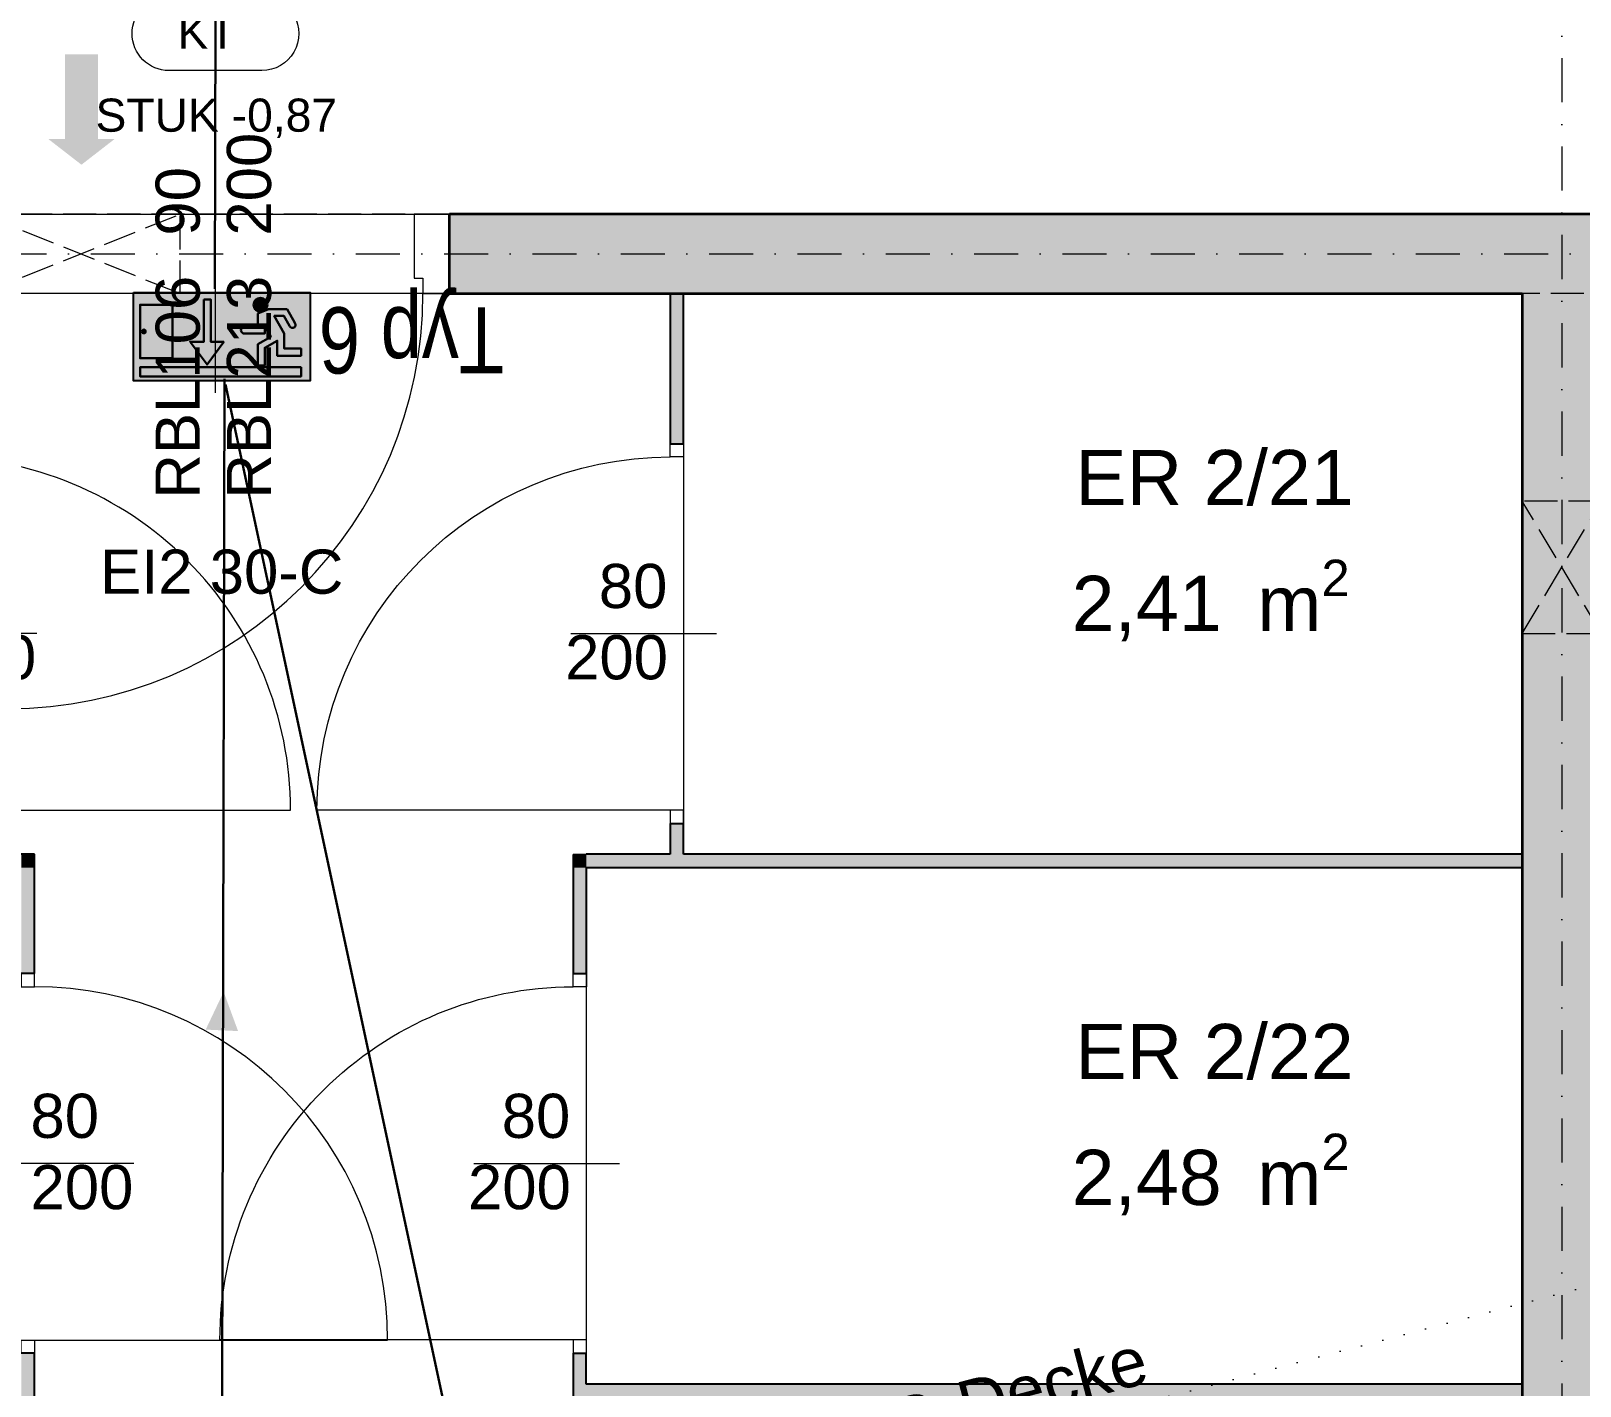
# Model space of a CAD drawing. Header units: millimetres. Extents: x 32522367 to 32638135, y 41424826 to 41540167.
# Drawn here: x 32567621 to 32571130, y 41445808 to 41448877 of the extents above; entities that cross this region are included whole.
import ezdxf
from ezdxf.enums import TextEntityAlignment as Align

# ---------------------------------------------------------------- set-up
doc = ezdxf.new("R2010")
doc.units = ezdxf.units.MM
for name, pattern in [('Punktlinie weit', [0.05, 0, -0.05]), ('Raster', [0.2, 0.1, -0.05, 0, -0.05]), ('Strichlinie eng', [0.1, 0.075, -0.025]), ('Untersicht', [0.1, 0.075, -0.025])]:
    doc.linetypes.add(name, pattern=pattern)
for name, color, linetype in [('000 Achsraster Haupt', 251, 'Continuous'), ('120 Wand Innen tragend', 251, 'Continuous'), ('130 Wand Innen', 251, 'Continuous'), ('240 Unterdaemmung', 251, 'Continuous'), ('715 Lueftung', 251, 'Continuous'), ('811 Raum 2.Erschließung_ Nebenräume_Allg.räume_Technik', 251, 'Continuous'), ('955 Polierplan Beschriftung', 251, 'Continuous'), ('956 Fensternummer', 251, 'Continuous'), ('Archicad Tür-Marker', 251, 'Continuous'), ('Archicad Türen', 251, 'Continuous'), ('dp_GE_SIBEL', 80, 'Continuous')]:
    doc.layers.add(name, color=color, linetype=linetype)
for name, color, linetype, lineweight in [('000 Achsraster Haupt_Stift_Nr__1', 251, 'Continuous', 13), ('120 Wand Innen tragend_Stift_Nr__1', 251, 'Continuous', 13), ('120 Wand Innen tragend_Stift_Nr__24', 251, 'Continuous', 13), ('120 Wand Innen tragend_Stift_Nr__6', 251, 'Continuous', 13), ('120 Wand Innen tragend_Stift_Nr__8', 251, 'Continuous', 35), ('130 Wand Innen_Stift_Nr__26', 251, 'Continuous', 13), ('130 Wand Innen_Stift_Nr__7', 251, 'Continuous', 25), ('240 Unterdaemmung_Stift_Nr__6', 251, 'Continuous', 13), ('715 Lueftung_Stift_Nr__16', 251, 'Continuous', 25), ('955 Polierplan Beschriftung_Stift_Nr__1', 251, 'Continuous', 13), ('956 Fensternummer_Stift_Nr__1', 251, 'Continuous', 13), ('970 Brandschutz Beschriftung.Texte_ Bemaßung_ Symbole_ Fluchtwege_Stift_Nr__121', 251, 'Continuous', 13), ('Archicad Raumstempel_Stift_Nr__1', 251, 'Continuous', 13), ('Archicad Tür-Marker_Stift_Nr__1', 251, 'Continuous', 13), ('Archicad Türen_Stift_Nr__1', 251, 'Continuous', 13), ('Archicad Türen_Stift_Nr__7', 251, 'Continuous', 25), ('Archicad Türen_Stift_Nr__8', 251, 'Continuous', 35), ('dp_GE_ST_Attribut_Attribut1', 250, 'Continuous', 5)]:
    doc.layers.add(name, color=color, linetype=linetype, lineweight=lineweight)
doc.layers.add('E2_LEHR_WEG_B_INTERPRETATION', color=112, linetype='Continuous', lineweight=80, true_color=0x20dd55)
doc.layers.add('E_NACHRTECH', color=3, linetype='Continuous', true_color=0x00fa00)
doc.styles.add('DPG_TXT', font='arial.ttf', dxfattribs={"width": 0.8})
doc.styles.add('ERSTELLTER_STIL_1', font='arial.ttf')

# ---------------------------------------------------------------- blocks, each defined once
blk = doc.blocks.new('9809550')
at = {"color": 18, "lineweight": 30, "true_color": 0x000000}
for points in [[(423921.7, 99168.8), (423956.8, 99168.8), (423956.8, 99202.9), (423984.5, 99214.5), (424033.7, 99214.5), (424053.8, 99178.3)], [(424040.2, 99170.9), (424025.2, 99196.7), (423999.7, 99196.8), (424026.2, 99150.3), (424026.2, 99110.9), (424070.2, 99110.9), (424070.2, 99092.3), (424007.5, 99092.3), (424007.5, 99131.7), (423975, 99113.1), (423975, 99067), (423956.5, 99067), (423956.5, 99122.4), (423990.5, 99141.9), (423975.1, 99168.8), (423975.1, 99150.2), (423921.7, 99150.3)]]:
    blk.add_lwpolyline(points, dxfattribs=at)
blk.add_circle((423963.6, 99225.9), 18.1, dxfattribs=at)
for centre, radius, start, end in [((423921.7, 99159.5), 9.27, 89.9849, 270.0151), ((424047.8, 99173.1), 7.96, 195.7299, 41.4005)]:
    blk.add_arc(centre, radius, start, end, dxfattribs=at)
blk = doc.blocks.new('RIVO_ARR_down')
at = {"true_color": 0x56c81e}
h = blk.add_hatch(color=72, dxfattribs=at)
h.dxf.hatch_style = 1
h.paths.add_polyline_path([(2487.16, 1656.78), (2487.16, 1647.95), (2504.83, 1647.95), (2504.83, 1656.78)])
h.paths.add_polyline_path([(2496.19, 1651.84), (2494.51, 1649.58), (2492.81, 1651.85), (2494.2, 1651.85), (2494.2, 1656.07), (2494.9, 1656.08), (2494.9, 1651.84)], flags=16)
h.paths.add_polyline_path([(2498.26, 1653.37), (2499.6, 1653.37), (2499.6, 1654.67), (2500.12, 1654.91, -0.535619), (2499.17, 1655.55, -1), (2500.55, 1655.55, -0.302406), (2500.12, 1654.91), (2500.66, 1655.11), (2502.53, 1655.11), (2503.29, 1653.73, -1.25347), (2502.78, 1653.45), (2502.2, 1654.43), (2501.24, 1654.44), (2502.24, 1652.67), (2502.24, 1651.16), (2503.92, 1651.16), (2503.92, 1650.46), (2501.53, 1650.46), (2501.53, 1651.96), (2500.29, 1651.25), (2500.29, 1649.49), (2499.59, 1649.49), (2499.59, 1651.6), (2500.88, 1652.34), (2500.3, 1653.37), (2500.3, 1652.66), (2498.26, 1652.67, -1)], flags=16)
h.paths.add_polyline_path([(2503.92, 1649.3), (2503.92, 1648.39), (2487.82, 1648.39), (2487.82, 1649.3)], flags=16)
h.paths.add_polyline_path([(2491.07, 1650.21), (2487.82, 1650.21), (2487.82, 1655.56), (2491.07, 1655.56)], flags=16)
h.paths.add_polyline_path([(2488, 1652.89, -1), (2488.38, 1652.89, -1)], flags=0)
at = {"true_color": 0xffffff}
h = blk.add_hatch(color=7, dxfattribs=at)
h.dxf.hatch_style = 1
h.paths.add_polyline_path([(2487.82, 1655.56), (2487.82, 1650.21), (2491.07, 1650.21), (2491.07, 1655.56)])
h.paths.add_polyline_path([(2488.38, 1652.89, -1), (2488, 1652.89, -1)], flags=16)
h = blk.add_hatch(color=7, dxfattribs=at)
h.dxf.hatch_style = 1
h.paths.add_polyline_path([(2494.9, 1651.84), (2494.9, 1656.08), (2494.2, 1656.07), (2494.2, 1651.85), (2492.81, 1651.85), (2494.51, 1649.58), (2496.19, 1651.84)])
h = blk.add_hatch(color=7, dxfattribs=at)
h.dxf.hatch_style = 1
h.paths.add_polyline_path([(2499.6, 1653.37), (2498.26, 1653.37, 1), (2498.26, 1652.67), (2500.3, 1652.66), (2500.3, 1653.37), (2500.88, 1652.34), (2499.59, 1651.6), (2499.59, 1649.49), (2500.29, 1649.49), (2500.29, 1651.25), (2501.53, 1651.96), (2501.53, 1650.46), (2503.92, 1650.46), (2503.92, 1651.16), (2502.24, 1651.16), (2502.24, 1652.67), (2501.24, 1654.44), (2502.2, 1654.43), (2502.78, 1653.45, 1.25347), (2503.29, 1653.73), (2502.53, 1655.11), (2500.66, 1655.11), (2499.6, 1654.67)])
h = blk.add_hatch(color=7, dxfattribs=at)
h.dxf.hatch_style = 1
h.paths.add_polyline_path([(2499.17, 1655.55, 1), (2500.55, 1655.55, 1)])
h = blk.add_hatch(color=7, dxfattribs=at)
h.dxf.hatch_style = 1
h.paths.add_polyline_path([(2488, 1652.89, 1), (2488.38, 1652.89, 1)])
h = blk.add_hatch(color=7, dxfattribs=at)
h.dxf.hatch_style = 1
h.paths.add_polyline_path([(2487.82, 1649.3), (2487.82, 1648.39), (2503.92, 1648.39), (2503.92, 1649.3)])
blk.add_lwpolyline([(2487.16, 1656.78), (2504.83, 1656.78), (2504.83, 1647.95), (2487.16, 1647.95)], close=True)
at = {"color": 18, "lineweight": 30, "true_color": 0x000000}
for points in [[(2491.07, 1655.56), (2487.82, 1655.56), (2487.82, 1650.21), (2491.07, 1650.21)], [(2503.92, 1649.3), (2487.82, 1649.3), (2487.82, 1648.39), (2503.92, 1648.39)]]:
    blk.add_lwpolyline(points, close=True, dxfattribs=at)
blk.add_lwpolyline([(2494.2, 1656.07), (2494.2, 1651.85), (2492.81, 1651.85), (2494.51, 1649.58), (2496.19, 1651.84), (2494.9, 1651.84), (2494.9, 1656.08), (2494.2, 1656.07)], dxfattribs=at)
blk.add_circle((2488.19, 1652.89), 0.19, dxfattribs=at)
at = {"xscale": 0.0381026673526157, "yscale": 0.0381026673526157, "zscale": 0.0381026673526157}
blk.add_blockref('9809550', (-13654.29, -2125.22), dxfattribs=at)
blk = doc.blocks.new('ER 2_22__184', base_point=(24.7604, -2.3471))
at = {"layer": 'Archicad Raumstempel_Stift_Nr__1', "color": 7, "lineweight": 13, "insert": (24.4478, -2.3126), "char_height": 0.125, "attachment_point": 1, "rotation": 343.6401, "style": 'ERSTELLTER_STIL_1'}
blk.add_mtext('\\A1;{\\pql;\\pt0,0.05;\\fArial|b0|i0|c0|p0;\\W1.000000;2,48\\fArial|b0|i0|c0|p0;\\W1.000000;\\A1{\\H.66x;\\S^  ;}\\fArial|b0|i0|c0|p0;\\W1.000000; m\\fArial|b0|i0|c0|p0;\\W1.000000;\\A1{\\H.66x;\\S2^  ;}}', dxfattribs=at)
at = {"layer": 'Archicad Raumstempel_Stift_Nr__1', "color": 7, "lineweight": 13, "style": 'ERSTELLTER_STIL_1'}
for tag, p in [('ROOM_NAME', (24.5255, -2.0764)), ('DUMMY_890', (25.1199, -2.2223)), ('DUMMY_891', (24.4564, -2.2834))]:
    blk.add_attdef(tag, text='', height=0.125, rotation=343.6401, dxfattribs=at).set_placement(p, align=Align.TOP_LEFT)
blk = doc.blocks.new('ER 2_21__188', base_point=(25.1266, -1.0997))
at = {"layer": 'Archicad Raumstempel_Stift_Nr__1', "color": 7, "lineweight": 13, "insert": (24.814, -1.0652), "char_height": 0.125, "attachment_point": 1, "rotation": 343.6401, "style": 'ERSTELLTER_STIL_1'}
blk.add_mtext('\\A1;{\\pql;\\pt0,0.05;\\fArial|b0|i0|c0|p0;\\W1.000000;2,41\\fArial|b0|i0|c0|p0;\\W1.000000;\\A1{\\H.66x;\\S^  ;}\\fArial|b0|i0|c0|p0;\\W1.000000; m\\fArial|b0|i0|c0|p0;\\W1.000000;\\A1{\\H.66x;\\S2^  ;}}', dxfattribs=at)
at = {"layer": 'Archicad Raumstempel_Stift_Nr__1', "color": 7, "lineweight": 13, "style": 'ERSTELLTER_STIL_1'}
for tag, p in [('ROOM_NAME', (24.8917, -0.829)), ('DUMMY_890', (25.486, -0.9749)), ('DUMMY_891', (24.8225, -1.0361))]:
    blk.add_attdef(tag, text='', height=0.125, rotation=343.6401, dxfattribs=at).set_placement(p, align=Align.TOP_LEFT)
blk = doc.blocks.new('Decke_52', base_point=(14.1881, -3.6439))
at = {"layer": '240 Unterdaemmung_Stift_Nr__6', "color": 7, "linetype": 'Strichlinie eng', "lineweight": 13, "flags": 128}
blk.add_lwpolyline([(21.0504, 0.6678), (15.8978, 2.1803), (14.1881, -3.6439), (35.8347, -9.9984), (37.505, -4.3085), (36.3248, -3.962), (36.3642, -3.8277), (22.0099, 0.3861)], dxfattribs=at)
blk = doc.blocks.new('Decke_118', base_point=(16.371, 3.7923))
at = {"layer": '240 Unterdaemmung_Stift_Nr__6', "color": 7, "linetype": 'Strichlinie eng', "lineweight": 13, "flags": 128}
blk.add_lwpolyline([(16.371, 3.7923), (15.9485, 2.3531), (36.5876, -3.7057), (36.5527, -3.8413), (37.5557, -4.1358), (38.0176, -2.5622), (34.5442, -1.5425), (34.7132, -0.9668), (33.3699, -0.5725), (33.2009, -1.1482), (31.4258, -0.6271), (31.5948, -0.0514), (30.2514, 0.343), (30.0824, -0.2327)], close=True, dxfattribs=at)
blk = doc.blocks.new('Öffnung_127')
at = {"layer": '120 Wand Innen tragend_Stift_Nr__1', "color": 7, "linetype": 'Untersicht', "lineweight": 13}
for p, q in [((22.6651, 0.3814), (23.0462, 0.0819)), ((22.6144, 0.2086), (23.0969, 0.2546))]:
    blk.add_line(p, q, dxfattribs=at)
at = {"layer": '120 Wand Innen tragend_Stift_Nr__6', "color": 7, "linetype": 'Untersicht', "lineweight": 13, "flags": 128}
blk.add_lwpolyline([(23.0462, 0.0819), (23.0969, 0.2546)], dxfattribs=at)
at = {"layer": '120 Wand Innen tragend_Stift_Nr__8', "color": 7, "linetype": 'Continuous', "lineweight": 35, "flags": 128}
blk.add_lwpolyline([(22.6651, 0.3814), (22.6144, 0.2086)], dxfattribs=at)
blk = doc.blocks.new('Öffnung_129')
at = {"layer": '120 Wand Innen tragend_Stift_Nr__1', "color": 7, "linetype": 'Untersicht', "lineweight": 13}
for p, q in [((25.9189, -1.5639), (25.8307, -1.2254)), ((25.7462, -1.5132), (26.0034, -1.2761))]:
    blk.add_line(p, q, dxfattribs=at)
at = {"layer": '120 Wand Innen tragend_Stift_Nr__6', "color": 7, "linetype": 'Untersicht', "lineweight": 13, "flags": 128}
for points in [[(26.0034, -1.2761), (25.8307, -1.2254)], [(25.7462, -1.5132), (25.9189, -1.5639)]]:
    blk.add_lwpolyline(points, dxfattribs=at)
at = {"layer": '120 Wand Innen tragend_Stift_Nr__8', "color": 7, "linetype": 'Continuous', "lineweight": 35, "flags": 128}
for points in [[(25.8307, -1.2254), (25.7462, -1.5132)], [(25.9189, -1.5639), (26.0034, -1.2761)]]:
    blk.add_lwpolyline(points, dxfattribs=at)
blk = doc.blocks.new('Zargentür 1-Fl 27')
at = {"layer": 'Archicad Türen_Stift_Nr__1', "color": 7, "linetype": 'Continuous', "lineweight": 13}
for p, q in [((0.47, 0), (0.47, 0.94)), ((-0.47, 0), (-0.53, 0)), ((-0.53, 0), (-0.53, -0.18)), ((-0.47, -0.035), (-0.47, 0)), ((0.47, -0.035), (0.47, 0)), ((0.47, 0), (0.53, 0)), ((0.53, 0), (0.53, -0.18)), ((-0.45, -0.035), (-0.47, -0.035)), ((-0.45, -0.18), (-0.45, -0.035)), ((0.45, -0.18), (0.45, -0.035)), ((0.45, -0.035), (0.47, -0.035)), ((-0.53, -0.18), (-0.47, -0.18)), ((-0.47, -0.18), (-0.45, -0.18)), ((0.47, -0.18), (0.45, -0.18)), ((0.53, -0.18), (0.47, -0.18))]:
    blk.add_line(p, q, dxfattribs=at)
at = {"layer": 'Archicad Türen_Stift_Nr__1', "color": 7, "linetype": 'Strichlinie eng', "lineweight": 13}
for p, q in [((-0.53, 0), (0.53, 0)), ((-0.53, -0.18), (0.53, -0.18))]:
    blk.add_line(p, q, dxfattribs=at)
at = {"layer": 'Archicad Türen_Stift_Nr__1', "color": 7, "linetype": 'Continuous', "lineweight": 13}
blk.add_arc((0.47, 0), 0.94, 90, 180, dxfattribs=at)
at = {"layer": 'Archicad Türen_Stift_Nr__8', "color": 7, "linetype": 'Continuous', "lineweight": 35}
for p, q in [((-0.53, 0), (-0.53, -0.18)), ((-0.53, 0), (-0.53, -0.18)), ((0.53, 0), (0.53, -0.18)), ((0.53, 0), (0.53, -0.18))]:
    blk.add_line(p, q, dxfattribs=at)
blk = doc.blocks.new('T Marker AUT 27_4')
at = {"layer": 'Archicad Tür-Marker_Stift_Nr__1', "color": 7, "linetype": 'Continuous', "lineweight": 13}
blk.add_line((0, -0.405), (0, 0.075), dxfattribs=at)
at = {"layer": 'Archicad Tür-Marker_Stift_Nr__1', "color": 7, "lineweight": 13, "style": 'ERSTELLTER_STIL_1'}
for tag, height, rotation, p in [('AC_SillPrefix_STUK', 0.075, 180, (0.2687, 0.2696)), ('DUMMY_268', 0.05, 180, (-0.2687, 0.2084)), ('DUMMY_273', 0.1, 270, (-0.165, 0.1814)), ('DUMMY_271', 0.1, 270, (-0.0036, 0.1052)), ('DUMMY_274', 0.0667, 270, (-0.0983, -0.08)), ('DUMMY_272', 0.0667, 270, (0.0631, -0.08)), ('widthPrefix1st50_1', 0.1, 270, (-0.165, -0.1475)), ('widthPrefix1st50_0', 0.1, 270, (-0.0036, -0.1474)), ('DUMMY_270', 0.0667, 270, (-0.0983, -0.6756)), ('DUMMY_269', 0.0667, 270, (0.0631, -0.6756))]:
    blk.add_attdef(tag, text='', height=height, rotation=rotation, dxfattribs=at).set_placement(p, align=Align.BOTTOM_LEFT)
blk = doc.blocks.new('Wand_322', base_point=(9.9612, 4.1107))
at = {"layer": '120 Wand Innen tragend_Stift_Nr__24', "linetype": 'Continuous', "lineweight": 13}
blk.add_hatch(color=92, dxfattribs=at).paths.add_polyline_path([(23.6822, 0.0828), (23.6315, -0.0899), (28.2275, -1.4391), (28.2782, -1.2664)])
at = {"layer": '120 Wand Innen tragend_Stift_Nr__8', "color": 7, "linetype": 'Continuous', "lineweight": 35}
blk.add_line((23.6315, -0.0899), (23.6822, 0.0828), dxfattribs=at)
at = {"layer": '120 Wand Innen tragend_Stift_Nr__8', "color": 7, "linetype": 'Continuous', "lineweight": 35, "flags": 128}
for points in [[(28.2782, -1.2664), (23.6822, 0.0828)], [(23.6315, -0.0899), (25.9631, -0.7744)]]:
    blk.add_lwpolyline(points, dxfattribs=at)
at = {"layer": 'Archicad Tür-Marker', "color": 7, "lineweight": 13}
ref = blk.add_blockref('T Marker AUT 27_4', (23.1736, 0.2321), dxfattribs=dict(at, rotation=343.6400909213428))
ref.add_attrib('widthPrefix1st50', 'RBL106', dxfattribs={"layer": 'Archicad Tür-Marker_Stift_Nr__1', "color": 7, "lineweight": 13, "height": 0.1, "rotation": 73.6401, "style": 'ERSTELLTER_STIL_1'}).set_placement((22.9868, -0.3846), align=Align.BOTTOM_LEFT)
ref.add_attrib('widthPrefix1st50_1', 'RBL213', dxfattribs={"layer": 'Archicad Tür-Marker_Stift_Nr__1', "color": 7, "lineweight": 13, "height": 0.1, "rotation": 73.6401, "style": 'ERSTELLTER_STIL_1'}).set_placement((23.1417, -0.4301), align=Align.BOTTOM_LEFT)
ref.add_attrib('AC_SillPrefix_STUK', 'STUK -0,87', dxfattribs={"layer": 'Archicad Tür-Marker_Stift_Nr__1', "color": 7, "lineweight": 13, "height": 0.075, "rotation": 343.6401, "style": 'ERSTELLTER_STIL_1'}).set_placement((22.9591, 0.4661), align=Align.BOTTOM_LEFT)
ref.add_attrib('DUMMY_271', '90', dxfattribs={"layer": 'Archicad Tür-Marker_Stift_Nr__1', "color": 7, "lineweight": 13, "height": 0.1, "rotation": 73.6401, "style": 'ERSTELLTER_STIL_1'}).set_placement((23.1545, 0.1869), align=Align.BOTTOM_LEFT)
ref.add_attrib('DUMMY_273', '200', dxfattribs={"layer": 'Archicad Tür-Marker_Stift_Nr__1', "color": 7, "lineweight": 13, "height": 0.1, "rotation": 73.6401, "style": 'ERSTELLTER_STIL_1'}).set_placement((23.3094, 0.1414), align=Align.BOTTOM_LEFT)
at = {"layer": 'Archicad Türen', "color": 7, "linetype": 'Continuous', "lineweight": 13, "rotation": 163.6400909213429}
blk.add_blockref('Zargentür 1-Fl 27', (23.1229, 0.0594), dxfattribs=at)
blk = doc.blocks.new('Wand_323', base_point=(24.2534, -6.5986))
at = {"layer": '120 Wand Innen tragend_Stift_Nr__24', "linetype": 'Continuous', "lineweight": 13}
blk.add_hatch(color=92, dxfattribs=at).paths.add_polyline_path([(24.4261, -6.6493), (26.1358, -0.8251), (25.9631, -0.7744), (24.2534, -6.5986)])
at = {"layer": '120 Wand Innen tragend_Stift_Nr__8', "color": 7, "linetype": 'Continuous', "lineweight": 35, "flags": 128}
for points in [[(25.9631, -0.7744), (25.8307, -1.2254)], [(25.7462, -1.5132), (24.5238, -5.6775)]]:
    blk.add_lwpolyline(points, dxfattribs=at)
blk = doc.blocks.new('Blockrahmentür 1-Fl 27_8')
at = {"layer": 'Archicad Türen_Stift_Nr__1', "color": 7, "linetype": 'Continuous', "lineweight": 13}
for p, q in [((0.4, 0), (0.4, 0.8)), ((-0.4, 0), (-0.43, 0)), ((-0.43, 0), (-0.43, -0.03)), ((-0.4, -0.02), (-0.4, 0)), ((0.4, -0.02), (0.4, 0)), ((0.4, 0), (0.43, 0)), ((0.43, 0), (0.43, -0.03)), ((-0.43, -0.03), (-0.4, -0.03)), ((-0.4, -0.03), (-0.4, -0.02)), ((0.4, -0.03), (0.4, -0.02)), ((0.43, -0.03), (0.4, -0.03))]:
    blk.add_line(p, q, dxfattribs=at)
blk.add_arc((0.4, 0), 0.8, 90, 180, dxfattribs=at)
at = {"layer": 'Archicad Türen_Stift_Nr__7', "color": 7, "linetype": 'Continuous', "lineweight": 25}
for p, q in [((-0.43, 0), (-0.43, -0.03)), ((-0.43, 0), (-0.43, -0.03)), ((0.43, 0), (0.43, -0.03)), ((0.43, 0), (0.43, -0.03))]:
    blk.add_line(p, q, dxfattribs=at)
blk = doc.blocks.new('T Marker AUT 27_13')
at = {"layer": 'Archicad Tür-Marker_Stift_Nr__1', "color": 7, "linetype": 'Continuous', "lineweight": 13}
blk.add_line((0, -0.255), (0, 0.075), dxfattribs=at)
at = {"layer": 'Archicad Tür-Marker_Stift_Nr__1', "color": 7, "lineweight": 13, "style": 'ERSTELLTER_STIL_1'}
for tag, height, p in [('DUMMY_270', 0.1, (-0.165, 0.0026)), ('DUMMY_268', 0.1, (-0.0036, 0.0026)), ('DUMMY_269', 0.0667, (0.0631, -0.1825)), ('DUMMY_271', 0.0667, (-0.0983, -0.2588))]:
    blk.add_attdef(tag, text='', height=height, rotation=270, dxfattribs=at).set_placement(p, align=Align.BOTTOM_LEFT)
blk = doc.blocks.new('Wand_431', base_point=(20.9065, -5.9288))
at = {"layer": '130 Wand Innen_Stift_Nr__26', "linetype": 'Continuous', "lineweight": 13}
for points in [[(22.3346, -1.0641), (22.3718, -1.0437), (22.343, -1.0353)], [(22.3346, -1.0641), (22.3634, -1.0725), (22.3718, -1.0437)], [(22.267, -1.2944), (22.2958, -1.3028), (22.3634, -1.0725), (22.3346, -1.0641)], [(22.0247, -2.1195), (21.929, -2.4458), (21.9578, -2.4542), (22.0535, -2.128)]]:
    blk.add_hatch(color=5, dxfattribs=at).paths.add_polyline_path(points)
at = {"layer": '130 Wand Innen_Stift_Nr__7', "color": 7, "linetype": 'Continuous', "lineweight": 25}
for p, q in [((22.2958, -1.3028), (22.267, -1.2944)), ((22.0535, -2.128), (22.0247, -2.1195))]:
    blk.add_line(p, q, dxfattribs=at)
at = {"layer": '130 Wand Innen_Stift_Nr__7', "color": 7, "linetype": 'Continuous', "lineweight": 25, "flags": 128}
for points in [[(22.2958, -1.3028), (22.3718, -1.0437)], [(22.3718, -1.0437), (22.343, -1.0353)], [(21.9578, -2.4542), (22.0535, -2.128)]]:
    blk.add_lwpolyline(points, dxfattribs=at)
at = {"layer": 'Archicad Tür-Marker', "color": 7, "lineweight": 13}
ref = blk.add_blockref('T Marker AUT 27_13', (22.1459, -1.7069), dxfattribs=dict(at, rotation=73.64008866835228))
ref.add_attrib('DUMMY_268', '80', dxfattribs={"layer": 'Archicad Tür-Marker_Stift_Nr__1', "color": 7, "lineweight": 13, "height": 0.1, "rotation": 343.6401, "style": 'ERSTELLTER_STIL_1'}).set_placement((22.1736, -1.6862), align=Align.BOTTOM_LEFT)
ref.add_attrib('DUMMY_270', '200', dxfattribs={"layer": 'Archicad Tür-Marker_Stift_Nr__1', "color": 7, "lineweight": 13, "height": 0.1, "rotation": 343.6401, "style": 'ERSTELLTER_STIL_1'}).set_placement((22.1282, -1.8411), align=Align.BOTTOM_LEFT)
at = {"layer": 'Archicad Türen', "color": 7, "linetype": 'Continuous', "lineweight": 13, "rotation": 253.6400886683523}
blk.add_blockref('Blockrahmentür 1-Fl 27_8', (22.1746, -1.7154), dxfattribs=at)
blk = doc.blocks.new('T Marker AUT 27_14')
at = {"layer": 'Archicad Tür-Marker_Stift_Nr__1', "color": 7, "linetype": 'Continuous', "lineweight": 13}
blk.add_line((0, 0.225), (0, -0.105), dxfattribs=at)
at = {"layer": 'Archicad Tür-Marker_Stift_Nr__1', "color": 7, "lineweight": 13, "style": 'ERSTELLTER_STIL_1'}
for tag, height, p in [('DUMMY_270', 0.1, (-0.165, 0.2614)), ('DUMMY_268', 0.1, (-0.0036, 0.1852)), ('DUMMY_271', 0.0667, (-0.0983, 0)), ('DUMMY_269', 0.0667, (0.0631, 0))]:
    blk.add_attdef(tag, text='', height=height, rotation=270, dxfattribs=at).set_placement(p, align=Align.BOTTOM_LEFT)
blk = doc.blocks.new('Wand_432', base_point=(22.1347, -6.2893))
at = {"layer": '130 Wand Innen_Stift_Nr__26', "linetype": 'Continuous', "lineweight": 13}
for points in [[(23.534, -1.4162), (23.5628, -1.4246), (23.5424, -1.3874)], [(23.5712, -1.3958), (23.5424, -1.3874), (23.5628, -1.4246)], [(23.4664, -1.6464), (23.4952, -1.6549), (23.5628, -1.4246), (23.534, -1.4162)], [(23.1284, -2.7979), (23.1572, -2.8063), (23.2529, -2.4801), (23.2241, -2.4716)]]:
    blk.add_hatch(color=5, dxfattribs=at).paths.add_polyline_path(points)
at = {"layer": '130 Wand Innen_Stift_Nr__7', "color": 7, "linetype": 'Continuous', "lineweight": 25}
for p, q in [((23.4664, -1.6464), (23.4952, -1.6549)), ((23.2241, -2.4716), (23.2529, -2.4801))]:
    blk.add_line(p, q, dxfattribs=at)
at = {"layer": '130 Wand Innen_Stift_Nr__7', "color": 7, "linetype": 'Continuous', "lineweight": 25, "flags": 128}
for points in [[(23.5424, -1.3874), (23.4664, -1.6464)], [(23.5424, -1.3874), (23.5712, -1.3958)], [(23.4952, -1.6549), (23.5628, -1.4246)], [(23.2241, -2.4716), (23.1284, -2.7979)], [(23.2332, -2.5472), (23.2529, -2.4801)]]:
    blk.add_lwpolyline(points, dxfattribs=at)
at = {"layer": 'Archicad Tür-Marker', "color": 7, "lineweight": 13}
ref = blk.add_blockref('T Marker AUT 27_14', (23.3453, -2.059), dxfattribs=dict(at, rotation=73.64008921166615))
ref.add_attrib('DUMMY_268', '80', dxfattribs={"layer": 'Archicad Tür-Marker_Stift_Nr__1', "color": 7, "lineweight": 13, "height": 0.1, "rotation": 343.6401, "style": 'ERSTELLTER_STIL_1'}).set_placement((23.1979, -1.9869), align=Align.BOTTOM_LEFT)
ref.add_attrib('DUMMY_270', '200', dxfattribs={"layer": 'Archicad Tür-Marker_Stift_Nr__1', "color": 7, "lineweight": 13, "height": 0.1, "rotation": 343.6401, "style": 'ERSTELLTER_STIL_1'}).set_placement((23.0792, -2.1203), align=Align.BOTTOM_LEFT)
at = {"layer": 'Archicad Türen', "color": 7, "linetype": 'Continuous', "lineweight": 13, "xscale": -1, "rotation": 73.64008921166615}
blk.add_blockref('Blockrahmentür 1-Fl 27_8', (23.3453, -2.059), dxfattribs=at)
blk = doc.blocks.new('Wand_439', base_point=(23.229, -2.5616))
at = {"layer": '130 Wand Innen_Stift_Nr__26', "linetype": 'Continuous', "lineweight": 13}
blk.add_hatch(color=5, dxfattribs=at).paths.add_polyline_path([(23.2248, -2.576), (25.2589, -3.1732), (25.2674, -3.1444), (23.2332, -2.5472)])
at = {"layer": '130 Wand Innen_Stift_Nr__7', "color": 7, "linetype": 'Continuous', "lineweight": 25, "flags": 128}
for points in [[(25.2674, -3.1444), (23.2332, -2.5472)], [(23.2248, -2.576), (25.2589, -3.1732)], [(25.2589, -3.1732), (25.2674, -3.1444)]]:
    blk.add_lwpolyline(points, dxfattribs=at)
blk = doc.blocks.new('Wand_440', base_point=(23.567, -1.4102))
at = {"layer": '130 Wand Innen_Stift_Nr__26', "linetype": 'Continuous', "lineweight": 13}
blk.add_hatch(color=5, dxfattribs=at).paths.add_polyline_path([(23.5628, -1.4246), (25.5969, -2.0217), (25.6054, -1.993), (23.5712, -1.3958)])
at = {"layer": '130 Wand Innen_Stift_Nr__7', "color": 7, "linetype": 'Continuous', "lineweight": 25, "flags": 128}
for points in [[(23.7535, -1.4493), (23.5712, -1.3958)], [(23.5628, -1.4246), (25.5969, -2.0217)], [(25.6054, -1.993), (23.7823, -1.4578)], [(25.6054, -1.993), (25.5969, -2.0217)]]:
    blk.add_lwpolyline(points, dxfattribs=at)
blk = doc.blocks.new('Wand_441', base_point=(23.7781, -1.4722))
at = {"layer": '130 Wand Innen_Stift_Nr__26', "linetype": 'Continuous', "lineweight": 13}
for points in [[(24.0155, -0.557), (24.0443, -0.5654), (24.14, -0.2392), (24.1112, -0.2308)], [(23.7535, -1.4493), (23.7823, -1.4578), (23.802, -1.3906), (23.7732, -1.3822)]]:
    blk.add_hatch(color=5, dxfattribs=at).paths.add_polyline_path(points)
at = {"layer": '130 Wand Innen_Stift_Nr__7', "color": 7, "linetype": 'Continuous', "lineweight": 25}
for p, q in [((24.0155, -0.557), (24.0443, -0.5654)), ((23.7732, -1.3822), (23.802, -1.3906))]:
    blk.add_line(p, q, dxfattribs=at)
at = {"layer": '130 Wand Innen_Stift_Nr__7', "color": 7, "linetype": 'Continuous', "lineweight": 25, "flags": 128}
for points in [[(24.1112, -0.2308), (24.0155, -0.557)], [(24.0443, -0.5654), (24.14, -0.2392)], [(24.14, -0.2392), (24.1112, -0.2308)], [(23.7732, -1.3822), (23.7535, -1.4493)], [(23.7823, -1.4578), (23.802, -1.3906)]]:
    blk.add_lwpolyline(points, dxfattribs=at)
at = {"layer": 'Archicad Tür-Marker', "color": 7, "lineweight": 13}
ref = blk.add_blockref('T Marker AUT 27_14', (23.8943, -0.9696), dxfattribs=dict(at, rotation=73.6400892116661))
ref.add_attrib('DUMMY_268', '80', dxfattribs={"layer": 'Archicad Tür-Marker_Stift_Nr__1', "color": 7, "lineweight": 13, "height": 0.1, "rotation": 343.6401, "style": 'ERSTELLTER_STIL_1'}).set_placement((23.747, -0.8974), align=Align.BOTTOM_LEFT)
ref.add_attrib('DUMMY_270', '200', dxfattribs={"layer": 'Archicad Tür-Marker_Stift_Nr__1', "color": 7, "lineweight": 13, "height": 0.1, "rotation": 343.6401, "style": 'ERSTELLTER_STIL_1'}).set_placement((23.6283, -1.0308), align=Align.BOTTOM_LEFT)
at = {"layer": 'Archicad Türen', "color": 7, "linetype": 'Continuous', "lineweight": 13, "xscale": -1, "rotation": 73.6400892116661}
blk.add_blockref('Blockrahmentür 1-Fl 27_8', (23.8943, -0.9696), dxfattribs=at)
blk = doc.blocks.new('Wand_442', base_point=(22.1277, -0.9877))
at = {"layer": '130 Wand Innen_Stift_Nr__26', "linetype": 'Continuous', "lineweight": 13}
for points in [[(22.4897, 0.2453), (22.3939, -0.081), (22.4227, -0.0894), (22.5184, 0.2368)], [(22.1319, -0.9733), (22.1607, -0.9818), (22.1804, -0.9146), (22.1517, -0.9061)]]:
    blk.add_hatch(color=5, dxfattribs=at).paths.add_polyline_path(points)
at = {"layer": '130 Wand Innen_Stift_Nr__7', "color": 7, "linetype": 'Continuous', "lineweight": 25}
for p, q in [((22.4227, -0.0894), (22.3939, -0.081)), ((22.1804, -0.9146), (22.1517, -0.9061))]:
    blk.add_line(p, q, dxfattribs=at)
at = {"layer": '130 Wand Innen_Stift_Nr__7', "color": 7, "linetype": 'Continuous', "lineweight": 25, "flags": 128}
for points in [[(22.4897, 0.2453), (22.3939, -0.081)], [(22.4227, -0.0894), (22.5184, 0.2368)], [(22.5184, 0.2368), (22.4897, 0.2453)], [(22.1517, -0.9061), (22.1319, -0.9733)], [(22.1607, -0.9818), (22.1804, -0.9146)]]:
    blk.add_lwpolyline(points, dxfattribs=at)
at = {"layer": 'Archicad Tür-Marker', "color": 7, "lineweight": 13}
ref = blk.add_blockref('T Marker AUT 27_13', (22.2728, -0.4936), dxfattribs=dict(at, rotation=73.64008921166655))
ref.add_attrib('DUMMY_268', '80', dxfattribs={"layer": 'Archicad Tür-Marker_Stift_Nr__1', "color": 7, "lineweight": 13, "height": 0.1, "rotation": 343.6401, "style": 'ERSTELLTER_STIL_1'}).set_placement((22.3006, -0.4728), align=Align.BOTTOM_LEFT)
ref.add_attrib('DUMMY_270', '200', dxfattribs={"layer": 'Archicad Tür-Marker_Stift_Nr__1', "color": 7, "lineweight": 13, "height": 0.1, "rotation": 343.6401, "style": 'ERSTELLTER_STIL_1'}).set_placement((22.2551, -0.6277), align=Align.BOTTOM_LEFT)
at = {"layer": 'Archicad Türen', "color": 7, "linetype": 'Continuous', "lineweight": 13, "rotation": 253.6400892116665}
blk.add_blockref('Blockrahmentür 1-Fl 27_8', (22.3016, -0.502), dxfattribs=at)
blk = doc.blocks.new('Etikett_230', base_point=(23.1948, 0.304))
at = {"layer": '956 Fensternummer_Stift_Nr__1', "color": 7, "linetype": 'Continuous', "lineweight": 13}
blk.add_line((23.1948, 0.304), (23.2652, 0.5439), dxfattribs=at)
at = {"layer": '956 Fensternummer_Stift_Nr__1', "color": 7, "linetype": 'Continuous', "lineweight": 13, "flags": 128}
blk.add_lwpolyline([(23.1644, 0.5735, -1), (23.2117, 0.7346), (23.4132, 0.6754, -1), (23.3659, 0.5143)], format="xyb", close=True, dxfattribs=at)
at = {"layer": '956 Fensternummer_Stift_Nr__1', "color": 7, "lineweight": 13, "insert": (23.3002, 0.6632), "char_height": 0.075, "attachment_point": 2, "rotation": 343.6401, "style": 'ERSTELLTER_STIL_1'}
blk.add_mtext('\\A1;{\\pqc;\\pt0,1;\\fArial|b0|i0|c0|p0;\\W1.000000;KT\\fArial|b0|i0|c0|p0;\\W1.000000;\\A1{\\H.66x;\\S^  ;}\\fArial|b0|i0|c0|p0;\\W1.000000;\\fArial|b0|i0|c0|p0;\\W1.000000;\\A1{\\H.66x;\\S^  ;}\\fArial|b0|i0|c0|p0;\\W1.000000; \\fArial|b0|i0|c0|p0;\\W1.000000;\\fArial|b0|i0|c0|p0;\\W1.000000;\\fArial|b0|i0|c0|p0;\\W1.000000;\\fArial|b0|i0|c0|p0;\\W1.000000;\\fArial|b0|i0|c0|p0;\\W1.000000;\\fArial|b0|i0|c0|p0;\\W1.000000;\\fArial|b0|i0|c0|p0;\\W1.000000;\\fArial|b0|i0|c0|p0;\\W1.000000;\\fArial|b0|i0|c0|p0;\\W1.000000;\\fArial|b0|i0|c0|p0;\\W1.000000;\\fArial|b0|i0|c0|p0;\\W1.000000;\\fArial|b0|i0|c0|p0;\\W1.000000;\\fArial|b0|i0|c0|p0;\\W1.000000;\\fArial|b0|i0|c0|p0;\\W1.000000;\\fArial|b0|i0|c0|p0;\\W1.000000;\\fArial|b0|i0|c0|p0;\\W1.000000;\\fArial|b0|i0|c0|p0;\\W1.000000;\\fArial|b0|i0|c0|p0;\\W1.000000;\\fArial|b0|i0|c0|p0;\\W1.000000;\\fArial|b0|i0|c0|p0;\\W1.000000;\\fArial|b0|i0|c0|p0;\\W1.000000;\\fArial|b0|i0|c0|p0;\\W1.000000;\\fArial|b0|i0|c0|p0;\\W1.000000;\\fArial|b0|i0|c0|p0;\\W1.000000;\\fArial|b0|i0|c0|p0;\\W1.000000;\\fArial|b0|i0|c0|p0;\\W1.000000;\\fArial|b0|i0|c0|p0;\\W1.000000;\\fArial|b0|i0|c0|p0;\\W1.000000;\\fArial|b0|i0|c0|p0;\\W1.000000;\\fArial|b0|i0|c0|p0;\\W1.000000;\\fArial|b0|i0|c0|p0;\\W1.000000;\\fArial|b0|i0|c0|p0;\\W1.000000;\\fArial|b0|i0|c0|p0;\\W1.000000;\\fArial|b0|i0|c0|p0;\\W1.000000;\\fArial|b0|i0|c0|p0;\\W1.000000;\\fArial|b0|i0|c0|p0;\\W1.000000;\\fArial|b0|i0|c0|p0;\\W1.000000;\\fArial|b0|i0|c0|p0;\\W1.000000;\\fArial|b0|i0|c0|p0;\\W1.000000;\\fArial|b0|i0|c0|p0;\\W1.000000;\\fArial|b0|i0|c0|p0;\\W1.000000;\\fArial|b0|i0|c0|p0;\\W1.000000;\\fArial|b0|i0|c0|p0;\\W1.000000;}', dxfattribs=at)
blk = doc.blocks.new('Etikett_254', base_point=(0.7027, 0.0022))
at = {"layer": '955 Polierplan Beschriftung_Stift_Nr__1', "color": 7, "linetype": 'Punktlinie weit', "lineweight": 13}
blk.add_line((9.2676, -2.5121), (40.9153, -3.4128), dxfattribs=at)
at = {"layer": '955 Polierplan Beschriftung_Stift_Nr__1', "color": 7, "lineweight": 13, "insert": (24.0831, -2.9382), "char_height": 0.11, "attachment_point": 5, "rotation": 358.3698, "line_spacing_factor": 0.929581, "style": 'ERSTELLTER_STIL_1'}
blk.add_mtext('\\A1;{\\pqc;\\fArial|b0|i0|c0|p0;\\W1.000000;\\fArial|b0|i0|c0|p0;\\W1.000000;\\fArial|b0|i0|c0|p0;\\W1.000000;STB-Decke\\fArial|b0|i0|c0|p0;\\W1.000000;\\A1{\\H.66x;\\S^  ;}\\fArial|b0|i0|c0|p0;\\W1.000000;\\fArial|b0|i0|c0|p0;\\W1.000000;\\P\\pqc;\\fArial|b0|i0|c0|p0;\\W1.000000;d=\\fArial|b0|i0|c0|p0;\\W1.000000;\\fArial|b0|i0|c0|p0;\\W1.000000;0,22\\fArial|b0|i0|c0|p0;\\W1.000000;\\A1{\\H.66x;\\S^  ;}\\fArial|b0|i0|c0|p0;\\W1.000000;\\fArial|b0|i0|c0|p0;\\W1.000000;}', dxfattribs=at)
blk = doc.blocks.new('Standard-Rastermarker_12')
at = {"layer": '000 Achsraster Haupt_Stift_Nr__1', "color": 7, "linetype": 'Raster', "lineweight": 13}
blk.add_line((1, 0), (34.7949, 0), dxfattribs=at)
at = {"layer": '000 Achsraster Haupt_Stift_Nr__1', "color": 7, "lineweight": 13, "style": 'ERSTELLTER_STIL_1'}
for tag, p in [('AC_MarkerText_1_0', (-0.3593, -0.0343)), ('AC_MarkerText_1_1', (35.9356, -0.0343))]:
    blk.add_attdef(tag, text='', height=0.15, rotation=90, dxfattribs=at).set_placement(p, align=Align.TOP_CENTER)
blk = doc.blocks.new('Standard-Rastermarker_20')
at = {"layer": '000 Achsraster Haupt_Stift_Nr__1', "color": 7, "linetype": 'Raster', "lineweight": 13}
blk.add_line((1, 0), (91.4133, 0), dxfattribs=at)
at = {"layer": '000 Achsraster Haupt_Stift_Nr__1', "color": 7, "lineweight": 13, "style": 'ERSTELLTER_STIL_1'}
for tag, p in [('AC_MarkerText_1_0', (-0.25, 0.075)), ('AC_MarkerText_1_1', (92.6633, 0.075))]:
    blk.add_attdef(tag, text='', height=0.15, dxfattribs=at).set_placement(p, align=Align.TOP_CENTER)
blk = doc.blocks.new('Pfeil Gerade 27_7')
at = {"layer": '715 Lueftung_Stift_Nr__16', "linetype": 'Continuous', "lineweight": 25}
blk.add_hatch(color=5, dxfattribs=at).paths.add_polyline_path([(0.125, 0), (0.067, 0.0748), (0.067, 0.0376), (-0.125, 0.0376), (-0.125, -0.0376), (0.067, -0.0376), (0.067, -0.0748)])

msp = doc.modelspace()

# ---------------------------------------------------------------- linework, layer by layer
at = {"layer": '811 Raum 2.Erschließung_ Nebenräume_Allg.räume_Technik', "color": 51, "linetype": 'Continuous', "lineweight": 0, "true_color": 0xf5ffa6, "flags": 128}
msp.add_lwpolyline([(32554268.836, 41447432.46), (32554268.831, 41448462.46), (32559088.831, 41448462.484), (32566978.831, 41448462.524), (32568578.831, 41448462.532), (32583068.831, 41448462.606), (32583068.823, 41449962.605), (32565768.823, 41449962.518), (32564168.823, 41449962.51), (32557468.823, 41449962.476), (32556448.823, 41449962.471), (32552268.823, 41449962.45), (32552268.836, 41447432.45)], close=True, dxfattribs=at)
at = {"layer": '811 Raum 2.Erschließung_ Nebenräume_Allg.räume_Technik', "color": 31, "linetype": 'Continuous', "lineweight": 0, "true_color": 0xffcc66, "flags": 128}
for points in [[(32554418.832, 41448282.461), (32554418.862, 41442212.462), (32570998.862, 41442212.546), (32570998.832, 41448282.544)], [(32570998.832, 41448282.546), (32569098.832, 41448282.536), (32569098.838, 41447012.537), (32570998.838, 41447012.547)], [(32570998.838, 41446982.547), (32568878.838, 41446982.536), (32568878.844, 41445812.536), (32570998.844, 41445812.547)]]:
    msp.add_lwpolyline(points, close=True, dxfattribs=at)
at = {"layer": 'E2_LEHR_WEG_B_INTERPRETATION', "color": 112, "true_color": 0x20dd55}
msp.add_solid([(32568057.273, 41446701.115), (32568089.958, 41446612.187), (32568016.657, 41446615.518)], dxfattribs=at)
at = {"layer": 'E_NACHRTECH', "color": 3, "lineweight": 30}
for points in [[(32568037.25, 41448293.55), (32568039.374, 41449221.704)], [(32568059.04, 41448089.196), (32568047.825, 41443188.138)]]:
    msp.add_lwpolyline(points, dxfattribs=at)
at = {"layer": 'E_NACHRTECH', "color": 4, "lineweight": 30}
msp.add_lwpolyline([(32568660.772, 41445279.692), (32568061.247, 41448076.539)], dxfattribs=at)

# ---------------------------------------------------------------- block references
at = {"layer": '000 Achsraster Haupt', "color": 7, "linetype": 'Continuous', "lineweight": 18, "xscale": 999.9999999999995, "yscale": 999.9999999999995, "zscale": 999.9999999999995}
for name, p, rotation in [('Standard-Rastermarker_12', (32571088.74, 41466424.011), 270.0002901272617), ('Standard-Rastermarker_20', (32539942.797, 41448372.387), 0.0002901272618044)]:
    msp.add_blockref(name, p, dxfattribs=dict(at, rotation=rotation))
at = {"layer": '120 Wand Innen tragend', "color": 7, "lineweight": 35, "xscale": 1000, "yscale": 1000, "zscale": 1000, "rotation": 16.36019999999994}
for name, p in [('Wand_322', (32554268.831, 41448462.46)), ('Wand_323', (32570998.862, 41442212.547))]:
    msp.add_blockref(name, p, dxfattribs=at)
at = {"layer": '120 Wand Innen tragend', "color": 7, "linetype": 'Continuous', "lineweight": 13, "xscale": 1000, "yscale": 1000, "zscale": 1000, "rotation": 16.36019999999994}
for name in ['Öffnung_127', 'Öffnung_129']:
    msp.add_blockref(name, (32545868.865, 41441712.417), dxfattribs=at)
at = {"layer": '130 Wand Innen', "color": 7, "lineweight": 35, "xscale": 1000, "yscale": 1000, "zscale": 1000, "rotation": 16.36019999999994}
for name, p in [('Wand_442', (32567378.838, 41446997.527)), ('Wand_441', (32569098.838, 41446997.535)), ('Wand_440', (32568878.838, 41446997.534)), ('Wand_431', (32567598.864, 41441912.528)), ('Wand_432', (32568878.864, 41441912.534)), ('Wand_439', (32568878.844, 41445797.534))]:
    msp.add_blockref(name, p, dxfattribs=at)
at = {"layer": '240 Unterdaemmung', "color": 7, "linetype": 'Strichlinie eng', "lineweight": 13, "xscale": 1000, "yscale": 1000, "zscale": 1000, "rotation": 16.36019999999994}
for name, p in [('Decke_118', (32560508.823, 41449962.493)), ('Decke_52', (32560508.863, 41442212.494))]:
    msp.add_blockref(name, p, dxfattribs=at)
at = {"layer": '715 Lueftung', "color": 7, "linetype": 'Continuous', "lineweight": 13, "xscale": 1000, "yscale": 1000, "zscale": 1000, "rotation": 270.0002892130292}
msp.add_blockref('Pfeil Gerade 27_7', (32567735.218, 41448699.356), dxfattribs=at)
at = {"layer": '811 Raum 2.Erschließung_ Nebenräume_Allg.räume_Technik', "color": 7, "linetype": 'Continuous', "lineweight": 13, "xscale": 1000, "yscale": 1000, "zscale": 1000, "rotation": 16.36019999999994}
for name, p, values in [('ER 2_21__188', (32570287.871, 41447734.745), {'ROOM_NAME': 'ER 2/21'}), ('ER 2_22__184', (32570287.878, 41446434.746), {'ROOM_NAME': 'ER 2/22'})]:
    msp.add_blockref(name, p, dxfattribs=at).add_auto_attribs(values)
at = {"layer": '955 Polierplan Beschriftung', "color": 7, "linetype": 'Continuous', "lineweight": 13, "xscale": 1000, "yscale": 1000, "zscale": 1000, "rotation": 16.36019999999994}
msp.add_blockref('Etikett_254', (32546542.531, 41441912.421), dxfattribs=at)
at = {"layer": '956 Fensternummer', "color": 7, "linetype": 'Continuous', "lineweight": 13, "xscale": 1000, "yscale": 1000, "zscale": 1000, "rotation": 16.36019999999994}
msp.add_blockref('Etikett_230', (32568038.831, 41448537.53), dxfattribs=at)
at = {"layer": 'dp_GE_SIBEL'}
ref = msp.add_blockref('RIVO_ARR_down', (32511536.068, 41410770.153), dxfattribs=dict(at, xscale=22.64316256777142, yscale=22.64316256777142, rotation=359.9999999997141))
ref.add_attrib('ATTRIBUT1', 'Typ 6', dxfattribs={"layer": 'dp_GE_ST_Attribut_Attribut1', "height": 150, "rotation": 180, "style": 'DPG_TXT', "width": 0.8, "flags": 8}).set_placement((32568273.304, 41448176.554), align=Align.MIDDLE_RIGHT)

# ---------------------------------------------------------------- texts
at = {"layer": '970 Brandschutz Beschriftung.Texte_ Bemaßung_ Symbole_ Fluchtwege_Stift_Nr__121', "color": 1, "linetype": 'Continuous', "lineweight": 13, "true_color": 0xe60000, "insert": (32568328.49, 41447702.724), "char_height": 100, "attachment_point": 3, "rotation": 0.000291, "style": 'ERSTELLTER_STIL_1'}
msp.add_mtext('\\A1;{\\pqr;\\fArial|b0|i0|c0|p0;\\W1.000000;EI2 30-C }', dxfattribs=at)

doc.saveas('drawing.dxf')
